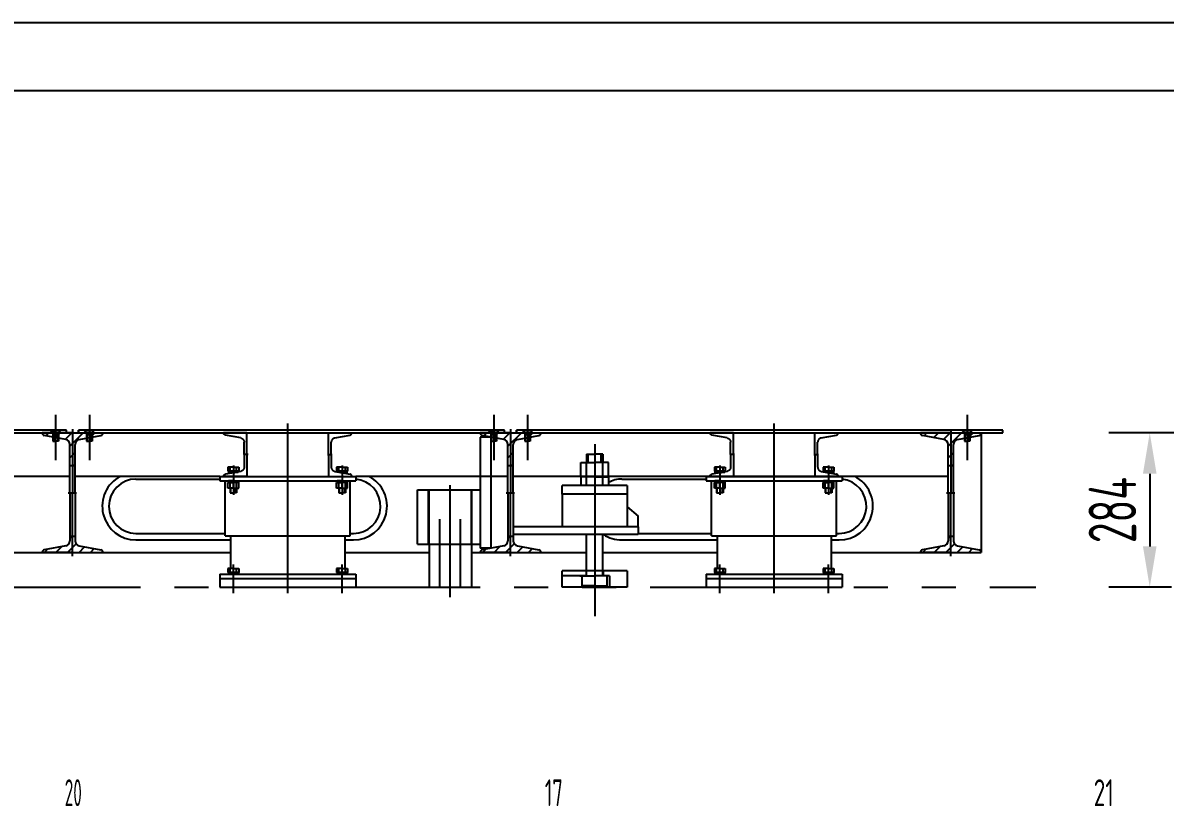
# Model space of a CAD drawing. Header units: millimetres. Extents: x 0 to 10500, y -288 to 7425.
# Drawn here: x 4321 to 6423, y 5983 to 7425 of the extents above; entities that cross this region are included whole.
import ezdxf
from ezdxf.enums import TextEntityAlignment as Align

# ---------------------------------------------------------------- set-up
doc = ezdxf.new("R2010")
doc.units = ezdxf.units.MM
doc.header["$LTSCALE"] = 250
for name, pattern in [('F', [0.75, 0.5, -0.25]), ('G', [2, 1.25, -0.25, 0.25, -0.25]), ('K', [2.5, 1.25, -0.25, 0.25, -0.25, 0.25, -0.25])]:
    doc.linetypes.add(name, pattern=pattern)
for name, color, linetype in [('01', 7, 'Continuous'), ('02', 1, 'Continuous'), ('04', 2, 'F'), ('05', 142, 'G'), ('07', 6, 'K'), ('08', 1, 'Continuous'), ('11', 3, 'Continuous')]:
    doc.layers.add(name, color=color, linetype=linetype)
doc.styles.get("Standard").update_dxf_attribs({"font": 'isocp', "width": 0.707, "bigfont": 'intecad.shx'})
doc.dimstyles.new('INTE', dxfattribs={"dimscale": 25, "dimtxt": 3.5, "dimasz": 3, "dimexe": 3, "dimexo": 0, "dimgap": 1, "dimtad": 1, "dimdsep": 46, "dimtxsty": 'Standard', "dimcen": 0, "dimclrd": 1, "dimclre": 1, "dimclrt": 3, "dimaunit": 1, "dimadec": 0, "dimazin": 0, "dimtfac": 1, "dimtmove": 0, "dimatfit": 0, "dimfxl": 1, "dimarcsym": 0})

# ---------------------------------------------------------------- blocks, each defined once
blk = doc.blocks.new('*U125')
at = {"layer": '01'}
for p, q in [((0, 110), (-56, 110)), ((-12.5, 97.8), (-52.1, 105.3)), ((0, 110), (56, 110)), ((12.5, 97.8), (52.1, 105.3)), ((-4.8, 0), (-4.8, 88.5)), ((4.8, 0), (4.8, 88.5)), ((-4.8, 0), (-4.8, -88.5)), ((4.8, 0), (4.8, -88.5)), ((-12.5, -97.8), (-52.1, -105.3)), ((12.5, -97.8), (52.1, -105.3)), ((0, -110), (-56, -110)), ((0, -110), (56, -110))]:
    blk.add_line(p, q, dxfattribs=at)
for centre, radius, start, end in [((-51.2, 110), 4.8, 180, 259.2944), ((51.2, 110), 4.8, 280.7056, 360), ((-14.3, 88.5), 9.5, 0, 79.2944), ((14.3, 88.5), 9.5, 100.7056, 180), ((-14.3, -88.5), 9.5, 280.7056, 0), ((14.3, -88.5), 9.5, 180, 259.2944), ((-51.2, -110), 4.8, 100.7056, 180), ((51.2, -110), 4.8, 0, 79.2944)]:
    blk.add_arc(centre, radius, start, end, dxfattribs=at)
at = {"layer": '05'}
for p, q in [((0, 116.9), (0, 0)), ((-7.9, 0), (7.2, 0)), ((0, -116.9), (0, 0))]:
    blk.add_line(p, q, dxfattribs=at)
blk = doc.blocks.new('*U129')
at = {"layer": '01'}
for p, q in [((0, 110), (-56, 110)), ((-12.5, 97.8), (-52.1, 105.3)), ((0, 110), (56, 110)), ((12.5, 97.8), (52.1, 105.3)), ((-4.8, 0), (-4.8, 88.5)), ((4.8, 0), (4.8, 88.5)), ((-4.8, 0), (-4.8, -88.5)), ((4.8, 0), (4.8, -88.5)), ((-12.5, -97.8), (-52.1, -105.3)), ((12.5, -97.8), (52.1, -105.3)), ((0, -110), (-56, -110)), ((0, -110), (56, -110))]:
    blk.add_line(p, q, dxfattribs=at)
for centre, radius, start, end in [((-51.2, 110), 4.8, 180, 259.2944), ((51.2, 110), 4.8, 280.7056, 360), ((-14.3, 88.5), 9.5, 0, 79.2944), ((14.3, 88.5), 9.5, 100.7056, 180), ((-14.3, -88.5), 9.5, 280.7056, 0), ((14.3, -88.5), 9.5, 180, 259.2944), ((-51.2, -110), 4.8, 100.7056, 180), ((51.2, -110), 4.8, 0, 79.2944)]:
    blk.add_arc(centre, radius, start, end, dxfattribs=at)
at = {"layer": '05'}
for p, q in [((0, 116.9), (0, 0)), ((-7.9, 0), (7.2, 0)), ((0, -116.9), (0, 0))]:
    blk.add_line(p, q, dxfattribs=at)
blk = doc.blocks.new('*U130')
at = {"layer": '01'}
for p, q in [((0, 110), (-56, 110)), ((-12.5, 97.8), (-52.1, 105.3)), ((0, 110), (56, 110)), ((12.5, 97.8), (52.1, 105.3)), ((-4.8, 0), (-4.8, 88.5)), ((4.8, 0), (4.8, 88.5)), ((-4.8, 0), (-4.8, -88.5)), ((4.8, 0), (4.8, -88.5)), ((-12.5, -97.8), (-52.1, -105.3)), ((12.5, -97.8), (52.1, -105.3)), ((0, -110), (-56, -110)), ((0, -110), (56, -110))]:
    blk.add_line(p, q, dxfattribs=at)
for centre, radius, start, end in [((-51.2, 110), 4.8, 180, 259.2944), ((51.2, 110), 4.8, 280.7056, 360), ((-14.3, 88.5), 9.5, 0, 79.2944), ((14.3, 88.5), 9.5, 100.7056, 180), ((-14.3, -88.5), 9.5, 280.7056, 0), ((14.3, -88.5), 9.5, 180, 259.2944), ((-51.2, -110), 4.8, 100.7056, 180), ((51.2, -110), 4.8, 0, 79.2944)]:
    blk.add_arc(centre, radius, start, end, dxfattribs=at)
at = {"layer": '05'}
for p, q in [((0, 116.9), (0, 0)), ((-7.9, 0), (7.2, 0)), ((0, -116.9), (0, 0))]:
    blk.add_line(p, q, dxfattribs=at)
blk = doc.blocks.new('*D138')
at = {"layer": '08', "color": 1, "lineweight": -2}
for p, q in [((6526.3, 6670.2), (6319.6, 6670.2)), ((6394.6, 6595.2), (6394.6, 6461.2)), ((6434.8, 6386.2), (6319.6, 6386.2))]:
    blk.add_line(p, q, dxfattribs=at)
at = {"layer": '08', "color": 1}
for points in [[(6382.1, 6595.2), (6407.1, 6595.2), (6394.6, 6670.2)], [(6382.1, 6461.2), (6407.1, 6461.2), (6394.6, 6386.2)]]:
    blk.add_solid(points, dxfattribs=at)
at = {"layer": 'Defpoints', "color": 0}
for p in [(6526.3, 6670.2), (6394.6, 6386.2), (6434.8, 6386.2)]:
    blk.add_point(p, dxfattribs=at)
at = {"layer": '08', "color": 3, "insert": (6325.9, 6528.2), "char_height": 87.5, "attachment_point": 5, "rotation": 90}
blk.add_mtext('284', dxfattribs=at)
blk = doc.blocks.new('*U115')
at = {"layer": '01'}
for p, q in [((-9.2, 3.1), (-9.2, 0)), ((0, 3.1), (-9.2, 3.1)), ((-9.2, 0), (0, 0)), ((0, 0), (-1.8, 3.1)), ((0, 3.1), (1.8, 0)), ((0, 3.1), (9.2, 3.1)), ((9.2, 0), (0, 0)), ((9.2, 3.1), (9.2, 0))]:
    blk.add_line(p, q, dxfattribs=at)
at = {"layer": '05'}
blk.add_line((0, 5.2), (0, -2.1), dxfattribs=at)
blk = doc.blocks.new('M')
at = {"layer": '04', "color": 2, "linetype": 'F'}
for p, q in [((5590.6, 9487.6), (5633.6, 9487.6)), ((5590.6, 9447.6), (5590.6, 9487.6)), ((5602.1, 9478.3), (5630.3, 9483.6)), ((5595.6, 9447.6), (5595.6, 9470.4)), ((5590.6, 9447.6), (5590.6, 9407.6)), ((5595.6, 9447.6), (5595.6, 9424.7)), ((5602.1, 9416.8), (5630.3, 9411.5)), ((5590.6, 9407.6), (5633.6, 9407.6))]:
    blk.add_line(p, q, dxfattribs=at)
for centre, radius, start, end in [((5629.6, 9487.6), 4, 280.7056, 0), ((5603.6, 9470.4), 8, 100.7056, 180), ((5603.6, 9424.7), 8, 180, 259.2944), ((5629.6, 9407.6), 4, 0, 79.2944)]:
    blk.add_arc(centre, radius, start, end, dxfattribs=at)
at = {"layer": '05', "color": 4, "linetype": 'G'}
blk.add_line((5588.5, 9447.6), (5597.2, 9447.6), dxfattribs=at)
blk = doc.blocks.new('*U166')
at = {"layer": '01'}
blk.add_lwpolyline([(415, 292), (25, 292)], dxfattribs=at)
at = {"layer": '02'}
blk.add_lwpolyline([(420, 297), (0, 297)], dxfattribs=at)

msp = doc.modelspace()

# ---------------------------------------------------------------- hatches: boundary and pattern name
at = {"layer": '02', "linetype": 'Continuous'}
h = msp.add_hatch(dxfattribs=at)
h.set_pattern_fill('_USER', color=1, scale=15, angle=45, style=0, pattern_type=0)
h.set_pattern_definition([(45, (3705.81, -2817.34), (-10.606602, 10.606602), [])])
edge = h.paths.add_edge_path()
edge.add_line((4407.757, 6480.233), (4417.257, 6480.233))
edge.add_line((4417.257, 6480.233), (4417.257, 6471.772))
edge.add_arc((4426.757, 6471.772), 9.5, 180, 259.294362)
edge.add_line((4424.993, 6462.437), (4464.599, 6454.95))
edge.add_arc((4463.707, 6450.233), 4.8, 0, 79.294362, ccw=False)
edge.add_line((4468.507, 6450.233), (4412.507, 6450.233))
edge.add_line((4412.507, 6450.233), (4356.507, 6450.233))
edge.add_arc((4361.307, 6450.233), 4.8, 100.705638, 180, ccw=False)
edge.add_line((4360.416, 6454.95), (4400.022, 6462.437))
edge.add_arc((4398.257, 6471.772), 9.5, 280.705638, 360)
edge.add_line((4407.757, 6471.772), (4407.757, 6480.233))
edge = h.paths.add_edge_path()
edge.add_line((4407.757, 6610.233), (4417.257, 6610.233))
edge.add_line((4417.257, 6610.233), (4417.257, 6648.694))
edge.add_arc((4426.757, 6648.694), 9.5, 100.705638, 180, ccw=False)
edge.add_line((4424.993, 6658.029), (4464.599, 6665.517))
edge.add_arc((4463.707, 6670.233), 4.8, 280.705638, 360)
edge.add_line((4468.507, 6670.233), (4412.507, 6670.233))
edge.add_line((4412.507, 6670.233), (4356.507, 6670.233))
edge.add_arc((4361.307, 6670.233), 4.8, 180, 259.294362)
edge.add_line((4360.416, 6665.517), (4400.022, 6658.029))
edge.add_arc((4398.257, 6648.694), 9.5, 0, 79.294362, ccw=False)
edge.add_line((4407.757, 6648.694), (4407.757, 6610.233))
h = msp.add_hatch(dxfattribs=at)
h.set_pattern_fill('_USER', color=1, scale=15, angle=45, style=0, pattern_type=0)
h.set_pattern_definition([(45, (4511.81, -2817.34), (-10.606602, 10.606602), [])])
edge = h.paths.add_edge_path()
edge.add_line((5213.757, 6480.233), (5223.257, 6480.233))
edge.add_line((5223.257, 6480.233), (5223.257, 6471.772))
edge.add_arc((5232.757, 6471.772), 9.5, 180, 259.294362)
edge.add_line((5230.993, 6462.437), (5270.599, 6454.95))
edge.add_arc((5269.707, 6450.233), 4.8, 0, 79.294362, ccw=False)
edge.add_line((5274.507, 6450.233), (5218.507, 6450.233))
edge.add_line((5218.507, 6450.233), (5162.507, 6450.233))
edge.add_arc((5167.307, 6450.233), 4.8, 100.705638, 180, ccw=False)
edge.add_line((5166.416, 6454.95), (5206.022, 6462.437))
edge.add_arc((5204.257, 6471.772), 9.5, 280.705638, 360)
edge.add_line((5213.757, 6471.772), (5213.757, 6480.233))
edge = h.paths.add_edge_path()
edge.add_line((5213.757, 6610.233), (5223.257, 6610.233))
edge.add_line((5223.257, 6610.233), (5223.257, 6648.694))
edge.add_arc((5232.757, 6648.694), 9.5, 100.705638, 180, ccw=False)
edge.add_line((5230.993, 6658.029), (5270.599, 6665.517))
edge.add_arc((5269.707, 6670.233), 4.8, 280.705638, 360)
edge.add_line((5274.507, 6670.233), (5218.507, 6670.233))
edge.add_line((5218.507, 6670.233), (5162.507, 6670.233))
edge.add_arc((5167.307, 6670.233), 4.8, 180, 259.294362)
edge.add_line((5166.416, 6665.517), (5206.022, 6658.029))
edge.add_arc((5204.257, 6648.694), 9.5, 0, 79.294362, ccw=False)
edge.add_line((5213.757, 6648.694), (5213.757, 6610.233))
h = msp.add_hatch(dxfattribs=at)
h.set_pattern_fill('_USER', color=1, scale=15, angle=45, style=0, pattern_type=0)
h.set_pattern_definition([(45, (5321.81, -2817.34), (-10.606602, 10.606602), [])])
edge = h.paths.add_edge_path()
edge.add_line((6023.757, 6480.233), (6033.257, 6480.233))
edge.add_line((6033.257, 6480.233), (6033.257, 6471.772))
edge.add_arc((6042.757, 6471.772), 9.5, 180, 259.294362)
edge.add_line((6040.993, 6462.437), (6080.599, 6454.95))
edge.add_arc((6079.707, 6450.233), 4.8, 0, 79.294362, ccw=False)
edge.add_line((6084.507, 6450.233), (6028.507, 6450.233))
edge.add_line((6028.507, 6450.233), (5972.507, 6450.233))
edge.add_arc((5977.307, 6450.233), 4.8, 100.705638, 180, ccw=False)
edge.add_line((5976.416, 6454.95), (6016.022, 6462.437))
edge.add_arc((6014.257, 6471.772), 9.5, 280.705638, 360)
edge.add_line((6023.757, 6471.772), (6023.757, 6480.233))
edge = h.paths.add_edge_path()
edge.add_line((6023.757, 6610.233), (6033.257, 6610.233))
edge.add_line((6033.257, 6610.233), (6033.257, 6648.694))
edge.add_arc((6042.757, 6648.694), 9.5, 100.705638, 180, ccw=False)
edge.add_line((6040.993, 6658.029), (6080.599, 6665.517))
edge.add_arc((6079.707, 6670.233), 4.8, 280.705638, 360)
edge.add_line((6084.507, 6670.233), (6028.507, 6670.233))
edge.add_line((6028.507, 6670.233), (5972.507, 6670.233))
edge.add_arc((5977.307, 6670.233), 4.8, 180, 259.294362)
edge.add_line((5976.416, 6665.517), (6016.022, 6658.029))
edge.add_arc((6014.257, 6648.694), 9.5, 0, 79.294362, ccw=False)
edge.add_line((6023.757, 6648.694), (6023.757, 6610.233))

# ---------------------------------------------------------------- linework, layer by layer
for p, q in [((4693.507, 6480.518), (4693.507, 6582.233)), ((4923.507, 6480.518), (4923.507, 6582.233)), ((5588.507, 6480.518), (5588.507, 6582.233)), ((5818.507, 6480.518), (5818.507, 6582.233))]:
    msp.add_line(p, q)
at = {"layer": '01', "color": 7, "linetype": 'Continuous'}
for p, q in [((1251.081, 6670.233), (6124.507, 6670.233)), ((4683.507, 6590.233), (4933.507, 6590.233)), ((4683.507, 6590.233), (4683.507, 6582.233)), ((4683.507, 6590.233), (4683.507, 6582.233)), ((4683.507, 6582.233), (4933.507, 6582.233)), ((4933.507, 6590.233), (4933.507, 6582.233)), ((4933.507, 6590.233), (4933.507, 6582.233)), ((5373.257, 6589.318), (5347.832, 6589.318)), ((5347.832, 6589.318), (5347.832, 6573.233)), ((5373.257, 6589.318), (5398.682, 6589.318)), ((5398.682, 6589.318), (5398.682, 6573.233)), ((5578.507, 6590.233), (5828.507, 6590.233)), ((5578.507, 6590.233), (5578.507, 6582.233)), ((5578.507, 6590.233), (5578.507, 6582.233)), ((5578.507, 6582.233), (5828.507, 6582.233)), ((5828.507, 6590.233), (5828.507, 6582.233)), ((5828.507, 6590.233), (5828.507, 6582.233)), ((5047.507, 6565.233), (5162.507, 6565.233)), ((5433.257, 6573.233), (5313.257, 6573.233)), ((5313.257, 6557.233), (5313.257, 6573.233)), ((5398.682, 6573.233), (5347.832, 6573.233)), ((5433.257, 6573.233), (5433.257, 6557.233)), ((5433.257, 6557.233), (5313.257, 6557.233)), ((5313.257, 6557.233), (5313.257, 6497.233)), ((5433.257, 6557.233), (5433.257, 6497.233)), ((5331.347, 6497.233), (5223.257, 6497.233)), ((5453.257, 6497.233), (5331.347, 6497.233)), ((5453.257, 6497.233), (5453.257, 6483.233)), ((4693.507, 6480.518), (4923.507, 6480.518)), ((4703.507, 6480.518), (4703.507, 6420.833)), ((4913.507, 6480.518), (4913.507, 6420.833)), ((5453.257, 6483.233), (5223.257, 6483.233)), ((5588.507, 6480.518), (5818.507, 6480.518)), ((5598.507, 6480.518), (5598.507, 6420.833)), ((5808.507, 6480.518), (5808.507, 6420.833)), ((5047.507, 6465.233), (5162.507, 6465.233)), ((4143.511, 6450.233), (4703.507, 6450.233)), ((4913.507, 6450.233), (5068.507, 6450.233)), ((5146.507, 6450.233), (5358.257, 6450.233)), ((5388.257, 6450.233), (5598.507, 6450.233)), ((5808.507, 6450.233), (6080.507, 6450.233)), ((5433.257, 6416.233), (5313.257, 6416.233)), ((4683.507, 6410.233), (4933.507, 6410.233)), ((4683.507, 6410.233), (4683.507, 6402.233)), ((4683.507, 6402.233), (4933.507, 6402.233)), ((4683.507, 6402.233), (4683.507, 6386.233)), ((4933.507, 6410.233), (4933.507, 6402.233)), ((4933.507, 6402.233), (4933.507, 6386.233)), ((5578.507, 6410.233), (5828.507, 6410.233)), ((5578.507, 6410.233), (5578.507, 6402.233)), ((5578.507, 6402.233), (5828.507, 6402.233)), ((5578.507, 6402.233), (5578.507, 6386.233)), ((5828.507, 6410.233), (5828.507, 6402.233)), ((5828.507, 6402.233), (5828.507, 6386.233)), ((4683.507, 6386.233), (4933.507, 6386.233)), ((5433.257, 6386.233), (5313.257, 6386.233)), ((5578.507, 6386.233), (5828.507, 6386.233))]:
    msp.add_line(p, q, dxfattribs=at)
at = {"layer": '01'}
for p, q in [((3617.507, 6670.233), (4386.507, 6670.233)), ((4401.507, 6675.233), (3639.507, 6675.233)), ((4401.507, 6670.233), (4401.507, 6675.233)), ((4401.507, 6670.233), (5192.507, 6670.233)), ((5207.507, 6675.233), (4423.507, 6675.233)), ((4423.507, 6670.233), (4423.507, 6675.233)), ((4423.507, 6675.233), (4423.507, 6670.233)), ((4423.507, 6670.233), (4423.507, 6675.233)), ((5207.507, 6670.233), (5207.507, 6675.233)), ((5207.507, 6670.233), (6098.507, 6670.233)), ((6124.507, 6675.233), (5229.507, 6675.233)), ((5229.507, 6675.233), (5229.507, 6670.233)), ((5229.507, 6670.233), (5229.507, 6675.233)), ((6084.507, 6670.233), (6084.507, 6450.233)), ((6124.507, 6670.233), (6124.507, 6675.233)), ((4407.757, 6610.233), (4417.257, 6610.233)), ((5213.757, 6610.233), (5223.257, 6610.233)), ((6023.757, 6610.233), (6033.257, 6610.233)), ((4407.757, 6590.233), (3633.257, 6590.233)), ((4683.507, 6590.233), (4417.257, 6590.233)), ((4529.257, 6585.233), (4683.507, 6585.233)), ((4698.492, 6579.133), (4708.507, 6579.133)), ((4698.492, 6568.333), (4698.492, 6579.133)), ((4708.507, 6582.233), (4699.307, 6582.233)), ((4699.307, 6582.233), (4699.307, 6579.133)), ((4699.307, 6579.133), (4708.507, 6579.133)), ((4702.507, 6568.333), (4702.507, 6579.133)), ((4708.507, 6579.133), (4706.718, 6582.233)), ((4708.507, 6582.233), (4717.707, 6582.233)), ((4708.507, 6582.233), (4710.297, 6579.133)), ((4717.707, 6579.133), (4708.507, 6579.133)), ((4718.522, 6579.133), (4708.507, 6579.133)), ((4714.507, 6568.333), (4714.507, 6579.133)), ((4717.707, 6582.233), (4717.707, 6579.133)), ((4718.522, 6568.333), (4718.522, 6579.133)), ((4898.492, 6579.133), (4908.507, 6579.133)), ((4898.492, 6568.333), (4898.492, 6579.133)), ((4899.307, 6582.233), (4899.307, 6579.133)), ((4908.507, 6582.233), (4899.307, 6582.233)), ((4899.307, 6579.133), (4908.507, 6579.133)), ((4902.507, 6568.333), (4902.507, 6579.133)), ((4908.507, 6582.233), (4906.718, 6579.133)), ((4908.507, 6579.133), (4910.297, 6582.233)), ((4908.507, 6582.233), (4917.707, 6582.233)), ((4918.522, 6579.133), (4908.507, 6579.133)), ((4917.707, 6579.133), (4908.507, 6579.133)), ((4914.507, 6568.333), (4914.507, 6579.133)), ((4917.707, 6582.233), (4917.707, 6579.133)), ((4918.522, 6568.333), (4918.522, 6579.133)), ((5213.757, 6590.233), (4933.507, 6590.233)), ((5162.507, 6590.233), (5162.507, 6457.992)), ((5182.507, 6590.233), (5182.507, 6457.992)), ((6023.757, 6590.233), (5223.257, 6590.233)), ((5358.257, 6573.233), (5358.257, 6589.318)), ((5388.257, 6573.233), (5388.257, 6589.318)), ((5423.257, 6585.233), (5578.507, 6585.233)), ((5593.492, 6579.133), (5603.507, 6579.133)), ((5593.492, 6568.333), (5593.492, 6579.133)), ((5603.507, 6582.233), (5594.307, 6582.233)), ((5594.307, 6582.233), (5594.307, 6579.133)), ((5594.307, 6579.133), (5603.507, 6579.133)), ((5597.507, 6568.333), (5597.507, 6579.133)), ((5603.507, 6579.133), (5601.718, 6582.233)), ((5603.507, 6582.233), (5612.707, 6582.233)), ((5603.507, 6582.233), (5605.297, 6579.133)), ((5612.707, 6579.133), (5603.507, 6579.133)), ((5613.522, 6579.133), (5603.507, 6579.133)), ((5609.507, 6568.333), (5609.507, 6579.133)), ((5612.707, 6582.233), (5612.707, 6579.133)), ((5613.522, 6568.333), (5613.522, 6579.133)), ((5793.492, 6579.133), (5803.507, 6579.133)), ((5793.492, 6568.333), (5793.492, 6579.133)), ((5794.307, 6582.233), (5794.307, 6579.133)), ((5803.507, 6582.233), (5794.307, 6582.233)), ((5794.307, 6579.133), (5803.507, 6579.133)), ((5797.507, 6568.333), (5797.507, 6579.133)), ((5803.507, 6582.233), (5801.718, 6579.133)), ((5803.507, 6579.133), (5805.297, 6582.233)), ((5803.507, 6582.233), (5812.707, 6582.233)), ((5813.522, 6579.133), (5803.507, 6579.133)), ((5812.707, 6579.133), (5803.507, 6579.133)), ((5809.507, 6568.333), (5809.507, 6579.133)), ((5812.707, 6582.233), (5812.707, 6579.133)), ((5813.522, 6568.333), (5813.522, 6579.133)), ((4708.507, 6568.333), (4698.492, 6568.333)), ((4702.507, 6568.333), (4702.507, 6559.851)), ((4702.507, 6559.851), (4708.507, 6559.851)), ((4708.507, 6568.333), (4718.522, 6568.333)), ((4714.507, 6559.851), (4708.507, 6559.851)), ((4714.507, 6568.333), (4714.507, 6559.851)), ((4908.507, 6568.333), (4898.492, 6568.333)), ((4902.507, 6568.333), (4902.507, 6559.851)), ((4902.507, 6559.851), (4908.507, 6559.851)), ((4908.507, 6568.333), (4918.522, 6568.333)), ((4914.507, 6559.851), (4908.507, 6559.851)), ((4914.507, 6568.333), (4914.507, 6559.851)), ((5047.507, 6465.233), (5047.507, 6565.233)), ((5603.507, 6568.333), (5593.492, 6568.333)), ((5597.507, 6568.333), (5597.507, 6559.851)), ((5597.507, 6559.851), (5603.507, 6559.851)), ((5603.507, 6568.333), (5613.522, 6568.333)), ((5609.507, 6559.851), (5603.507, 6559.851)), ((5609.507, 6568.333), (5609.507, 6559.851)), ((5803.507, 6568.333), (5793.492, 6568.333)), ((5797.507, 6568.333), (5797.507, 6559.851)), ((5797.507, 6559.851), (5803.507, 6559.851)), ((5803.507, 6568.333), (5813.522, 6568.333)), ((5809.507, 6559.851), (5803.507, 6559.851)), ((5809.507, 6568.333), (5809.507, 6559.851)), ((5433.257, 6534.352), (5453.257, 6517.233)), ((5453.257, 6497.233), (5453.257, 6517.233)), ((4407.757, 6480.233), (4407.757, 6471.772)), ((4407.757, 6480.233), (4417.257, 6480.233)), ((4417.257, 6480.233), (4417.257, 6471.772)), ((4529.257, 6485.233), (4693.507, 6485.233)), ((4923.507, 6485.233), (4929.257, 6485.233)), ((5213.757, 6480.233), (5213.757, 6471.772)), ((5213.757, 6480.233), (5223.257, 6480.233)), ((5223.257, 6480.233), (5223.257, 6471.772)), ((5358.257, 6416.233), (5358.257, 6483.233)), ((5388.257, 6416.233), (5388.257, 6483.233)), ((5453.257, 6485.233), (5588.507, 6485.233)), ((5818.507, 6485.233), (5823.257, 6485.233)), ((6023.757, 6480.233), (6023.757, 6471.772)), ((6023.757, 6480.233), (6033.257, 6480.233)), ((6033.257, 6480.233), (6033.257, 6471.772)), ((4529.257, 6473.233), (4703.507, 6473.233)), ((4913.507, 6473.233), (4929.257, 6473.233)), ((5068.507, 6465.233), (5068.507, 6386.233)), ((5146.507, 6465.233), (5146.507, 6386.233)), ((5182.507, 6457.992), (5162.507, 6457.992)), ((5423.257, 6473.233), (5598.507, 6473.233)), ((5808.507, 6473.233), (5823.257, 6473.233)), ((4708.507, 6420.833), (4698.492, 6420.833)), ((4698.492, 6420.833), (4698.492, 6413.333)), ((4698.492, 6413.333), (4708.507, 6413.333)), ((4702.507, 6413.333), (4702.507, 6420.833)), ((4708.507, 6420.833), (4718.522, 6420.833)), ((4718.522, 6413.333), (4708.507, 6413.333)), ((4714.507, 6413.333), (4714.507, 6420.833)), ((4718.522, 6420.833), (4718.522, 6413.333)), ((4898.492, 6420.833), (4898.492, 6413.333)), ((4908.507, 6420.833), (4898.492, 6420.833)), ((4898.492, 6413.333), (4908.507, 6413.333)), ((4902.507, 6413.333), (4902.507, 6420.833)), ((4908.507, 6420.833), (4918.522, 6420.833)), ((4918.522, 6413.333), (4908.507, 6413.333)), ((4914.507, 6413.333), (4914.507, 6420.833)), ((4918.522, 6420.833), (4918.522, 6413.333)), ((5313.257, 6386.233), (5313.257, 6416.233)), ((5433.257, 6416.233), (5433.257, 6386.233)), ((5603.507, 6420.833), (5593.492, 6420.833)), ((5593.492, 6420.833), (5593.492, 6413.333)), ((5593.492, 6413.333), (5603.507, 6413.333)), ((5597.507, 6413.333), (5597.507, 6420.833)), ((5603.507, 6420.833), (5613.522, 6420.833)), ((5613.522, 6413.333), (5603.507, 6413.333)), ((5609.507, 6413.333), (5609.507, 6420.833)), ((5613.522, 6420.833), (5613.522, 6413.333)), ((5793.492, 6420.833), (5793.492, 6413.333)), ((5803.507, 6420.833), (5793.492, 6420.833)), ((5793.492, 6413.333), (5803.507, 6413.333)), ((5797.507, 6413.333), (5797.507, 6420.833)), ((5803.507, 6420.833), (5813.522, 6420.833)), ((5813.522, 6413.333), (5803.507, 6413.333)), ((5809.507, 6413.333), (5809.507, 6420.833)), ((5813.522, 6420.833), (5813.522, 6413.333)), ((5068.507, 6386.233), (5146.507, 6386.233))]:
    msp.add_line(p, q, dxfattribs=at)
for centre, radius, start, end in [((4529.257, 6535.233), 62, 117.489334, 270), ((4529.257, 6535.233), 50, 90, 270), ((4929.257, 6535.233), 62, 270, 62.510666), ((4929.257, 6535.233), 50, 270, 85.123975), ((5423.257, 6535.233), 50, 90, 119.439991), ((5823.257, 6535.233), 62, 270, 62.510666), ((5823.257, 6535.233), 50, 270, 83.972833), ((5423.257, 6535.233), 62, 237.004115, 270)]:
    msp.add_arc(centre, radius, start, end, dxfattribs=at)
at = {"layer": '02'}
for p, q in [((4703.707, 6559.851), (4703.707, 6568.333)), ((4713.307, 6559.851), (4713.307, 6568.333)), ((4903.707, 6559.851), (4903.707, 6568.333)), ((4913.307, 6559.851), (4913.307, 6568.333)), ((5598.707, 6559.851), (5598.707, 6568.333)), ((5608.307, 6559.851), (5608.307, 6568.333)), ((5798.707, 6559.851), (5798.707, 6568.333)), ((5808.307, 6559.851), (5808.307, 6568.333))]:
    msp.add_line(p, q, dxfattribs=at)
at = {"layer": '04', "color": 2, "linetype": 'F'}
for p, q in [((4380.257, 6675.233), (4372.357, 6675.233)), ((4372.357, 6675.233), (4372.357, 6674.383)), ((4372.357, 6674.383), (4380.257, 6674.383)), ((4372.357, 6674.383), (4376.507, 6670.233)), ((4376.507, 6670.233), (4376.507, 6655.233)), ((4376.507, 6670.233), (4381.507, 6670.233)), ((4376.507, 6667.233), (4381.507, 6667.233)), ((4377.507, 6667.233), (4377.507, 6655.233)), ((4380.257, 6675.233), (4380.257, 6673.233)), ((4380.257, 6673.233), (4381.507, 6673.233)), ((4382.757, 6673.233), (4381.507, 6673.233)), ((4386.507, 6670.233), (4381.507, 6670.233)), ((4386.507, 6667.233), (4381.507, 6667.233)), ((4382.757, 6675.233), (4382.757, 6673.233)), ((4382.757, 6675.233), (4390.657, 6675.233)), ((4390.657, 6674.383), (4382.757, 6674.383)), ((4385.507, 6667.233), (4385.507, 6655.233)), ((4390.657, 6674.383), (4386.507, 6670.233)), ((4386.507, 6670.233), (4386.507, 6655.233)), ((4390.657, 6675.233), (4390.657, 6674.383)), ((4442.257, 6675.233), (4434.357, 6675.233)), ((4434.357, 6675.233), (4434.357, 6674.383)), ((4434.357, 6674.383), (4442.257, 6674.383)), ((4434.357, 6674.383), (4438.507, 6670.233)), ((4438.507, 6670.233), (4438.507, 6655.233)), ((4438.507, 6670.233), (4443.507, 6670.233)), ((4438.507, 6667.233), (4443.507, 6667.233)), ((4439.507, 6667.233), (4439.507, 6655.233)), ((4442.257, 6675.233), (4442.257, 6673.233)), ((4442.257, 6673.233), (4443.507, 6673.233)), ((4444.757, 6673.233), (4443.507, 6673.233)), ((4448.507, 6670.233), (4443.507, 6670.233)), ((4448.507, 6667.233), (4443.507, 6667.233)), ((4444.757, 6675.233), (4444.757, 6673.233)), ((4444.757, 6675.233), (4452.657, 6675.233)), ((4452.657, 6674.383), (4444.757, 6674.383)), ((4447.507, 6667.233), (4447.507, 6655.233)), ((4452.657, 6674.383), (4448.507, 6670.233)), ((4448.507, 6670.233), (4448.507, 6655.233)), ((4452.657, 6675.233), (4452.657, 6674.383)), ((5186.257, 6675.233), (5178.357, 6675.233)), ((5178.357, 6675.233), (5178.357, 6674.383)), ((5178.357, 6674.383), (5186.257, 6674.383)), ((5178.357, 6674.383), (5182.507, 6670.233)), ((5182.507, 6670.233), (5182.507, 6655.233)), ((5182.507, 6670.233), (5187.507, 6670.233)), ((5182.507, 6667.233), (5187.507, 6667.233)), ((5183.507, 6667.233), (5183.507, 6655.233)), ((5186.257, 6675.233), (5186.257, 6673.233)), ((5186.257, 6673.233), (5187.507, 6673.233)), ((5188.757, 6673.233), (5187.507, 6673.233)), ((5192.507, 6670.233), (5187.507, 6670.233)), ((5192.507, 6667.233), (5187.507, 6667.233)), ((5188.757, 6675.233), (5188.757, 6673.233)), ((5188.757, 6675.233), (5196.657, 6675.233)), ((5196.657, 6674.383), (5188.757, 6674.383)), ((5191.507, 6667.233), (5191.507, 6655.233)), ((5196.657, 6674.383), (5192.507, 6670.233)), ((5192.507, 6670.233), (5192.507, 6655.233)), ((5196.657, 6675.233), (5196.657, 6674.383)), ((5248.257, 6675.233), (5240.357, 6675.233)), ((5240.357, 6675.233), (5240.357, 6674.383)), ((5240.357, 6674.383), (5248.257, 6674.383)), ((5240.357, 6674.383), (5244.507, 6670.233)), ((5244.507, 6670.233), (5244.507, 6655.233)), ((5244.507, 6670.233), (5249.507, 6670.233)), ((5244.507, 6667.233), (5249.507, 6667.233)), ((5245.507, 6667.233), (5245.507, 6655.233)), ((5248.257, 6675.233), (5248.257, 6673.233)), ((5248.257, 6673.233), (5249.507, 6673.233)), ((5250.757, 6673.233), (5249.507, 6673.233)), ((5254.507, 6670.233), (5249.507, 6670.233)), ((5254.507, 6667.233), (5249.507, 6667.233)), ((5250.757, 6675.233), (5250.757, 6673.233)), ((5250.757, 6675.233), (5258.657, 6675.233)), ((5258.657, 6674.383), (5250.757, 6674.383)), ((5253.507, 6667.233), (5253.507, 6655.233)), ((5258.657, 6674.383), (5254.507, 6670.233)), ((5254.507, 6670.233), (5254.507, 6655.233)), ((5258.657, 6675.233), (5258.657, 6674.383)), ((6049.357, 6675.233), (6049.357, 6674.383)), ((6057.257, 6675.233), (6049.357, 6675.233)), ((6049.357, 6674.383), (6057.257, 6674.383)), ((6049.357, 6674.383), (6053.507, 6670.233)), ((6053.507, 6670.233), (6053.507, 6655.233)), ((6053.507, 6670.233), (6058.507, 6670.233)), ((6053.507, 6667.233), (6058.507, 6667.233)), ((6054.507, 6667.233), (6054.507, 6655.233)), ((6057.257, 6675.233), (6057.257, 6673.233)), ((6057.257, 6673.233), (6058.507, 6673.233)), ((6059.757, 6673.233), (6058.507, 6673.233)), ((6063.507, 6670.233), (6058.507, 6670.233)), ((6063.507, 6667.233), (6058.507, 6667.233)), ((6059.757, 6675.233), (6067.657, 6675.233)), ((6059.757, 6675.233), (6059.757, 6673.233)), ((6067.657, 6674.383), (6059.757, 6674.383)), ((6062.507, 6667.233), (6062.507, 6655.233)), ((6067.657, 6674.383), (6063.507, 6670.233)), ((6063.507, 6670.233), (6063.507, 6655.233)), ((6067.657, 6675.233), (6067.657, 6674.383)), ((4376.507, 6655.233), (4381.507, 6655.233)), ((4386.507, 6655.233), (4381.507, 6655.233)), ((4438.507, 6655.233), (4443.507, 6655.233)), ((4448.507, 6655.233), (4443.507, 6655.233)), ((5162.507, 6662.475), (5162.507, 6590.233)), ((5182.507, 6662.475), (5162.507, 6662.475)), ((5182.507, 6662.475), (5182.507, 6590.233)), ((5182.507, 6655.233), (5187.507, 6655.233)), ((5192.507, 6655.233), (5187.507, 6655.233)), ((5244.507, 6655.233), (5249.507, 6655.233)), ((5254.507, 6655.233), (5249.507, 6655.233)), ((6053.507, 6655.233), (6058.507, 6655.233)), ((6063.507, 6655.233), (6058.507, 6655.233)), ((5358.257, 6631.233), (5373.257, 6631.233)), ((5358.257, 6631.233), (5358.257, 6615.718)), ((5361.257, 6615.718), (5361.257, 6631.233)), ((5388.257, 6631.233), (5373.257, 6631.233)), ((5385.257, 6615.718), (5385.257, 6631.233)), ((5388.257, 6631.233), (5388.257, 6615.718)), ((4708.507, 6607.351), (4698.492, 6607.351)), ((4698.492, 6607.351), (4698.492, 6599.851)), ((4698.492, 6599.851), (4708.507, 6599.851)), ((4708.507, 6599.851), (4699.507, 6599.851)), ((4699.507, 6599.851), (4699.507, 6596.051)), ((4702.507, 6599.851), (4702.507, 6607.351)), ((4708.507, 6607.351), (4718.522, 6607.351)), ((4718.522, 6599.851), (4708.507, 6599.851)), ((4708.507, 6599.851), (4717.507, 6599.851)), ((4714.507, 6599.851), (4714.507, 6607.351)), ((4717.507, 6599.851), (4717.507, 6597.851)), ((4718.522, 6607.351), (4718.522, 6599.851)), ((4908.507, 6607.351), (4898.492, 6607.351)), ((4898.492, 6607.351), (4898.492, 6599.851)), ((4898.492, 6599.851), (4908.507, 6599.851)), ((4908.507, 6599.851), (4899.507, 6599.851)), ((4899.507, 6599.851), (4899.507, 6597.851)), ((4902.507, 6599.851), (4902.507, 6607.351)), ((4908.507, 6607.351), (4918.522, 6607.351)), ((4908.507, 6599.851), (4917.507, 6599.851)), ((4918.522, 6599.851), (4908.507, 6599.851)), ((4914.507, 6599.851), (4914.507, 6607.351)), ((4917.507, 6599.851), (4917.507, 6596.051)), ((4918.522, 6607.351), (4918.522, 6599.851)), ((5347.832, 6589.318), (5347.832, 6615.718)), ((5347.832, 6615.718), (5373.257, 6615.718)), ((5358.257, 6589.318), (5358.257, 6615.718)), ((5398.682, 6615.718), (5373.257, 6615.718)), ((5388.257, 6589.318), (5388.257, 6615.718)), ((5398.682, 6589.318), (5398.682, 6615.718)), ((5603.507, 6607.351), (5593.492, 6607.351)), ((5593.492, 6607.351), (5593.492, 6599.851)), ((5593.492, 6599.851), (5603.507, 6599.851)), ((5603.507, 6599.851), (5594.507, 6599.851)), ((5594.507, 6599.851), (5594.507, 6596.051)), ((5597.507, 6599.851), (5597.507, 6607.351)), ((5603.507, 6607.351), (5613.522, 6607.351)), ((5613.522, 6599.851), (5603.507, 6599.851)), ((5603.507, 6599.851), (5612.507, 6599.851)), ((5609.507, 6599.851), (5609.507, 6607.351)), ((5612.507, 6599.851), (5612.507, 6597.851)), ((5613.522, 6607.351), (5613.522, 6599.851)), ((5803.507, 6607.351), (5793.492, 6607.351)), ((5793.492, 6607.351), (5793.492, 6599.851)), ((5793.492, 6599.851), (5803.507, 6599.851)), ((5803.507, 6599.851), (5794.507, 6599.851)), ((5794.507, 6599.851), (5794.507, 6597.851)), ((5797.507, 6599.851), (5797.507, 6607.351)), ((5803.507, 6607.351), (5813.522, 6607.351)), ((5803.507, 6599.851), (5812.507, 6599.851)), ((5813.522, 6599.851), (5803.507, 6599.851)), ((5809.507, 6599.851), (5809.507, 6607.351)), ((5812.507, 6599.851), (5812.507, 6596.051)), ((5813.522, 6607.351), (5813.522, 6599.851)), ((4699.507, 6596.051), (4717.507, 6597.851)), ((4917.507, 6596.051), (4899.507, 6597.851)), ((5594.507, 6596.051), (5612.507, 6597.851)), ((5812.507, 6596.051), (5794.507, 6597.851)), ((5067.507, 6465.233), (5067.507, 6565.233)), ((5068.507, 6465.233), (5068.507, 6565.233)), ((5088.507, 6386.233), (5088.507, 6565.233)), ((5126.507, 6386.233), (5126.507, 6565.233)), ((5146.507, 6465.233), (5146.507, 6565.233)), ((5147.507, 6465.233), (5147.507, 6565.233)), ((5358.257, 6407.233), (5358.257, 6416.233)), ((5388.257, 6407.233), (5388.257, 6416.233)), ((5389.257, 6407.233), (5389.257, 6416.233)), ((5358.257, 6407.233), (5313.257, 6407.233)), ((5345.712, 6407.233), (5358.257, 6407.233)), ((5350.257, 6388.533), (5350.257, 6407.233)), ((5350.257, 6407.233), (5373.257, 6407.233)), ((5396.257, 6407.233), (5373.257, 6407.233)), ((5373.257, 6404.933), (5373.257, 6386.233)), ((5400.801, 6407.233), (5388.257, 6407.233)), ((5396.257, 6388.533), (5396.257, 6407.233)), ((5400.801, 6407.233), (5400.801, 6386.233)), ((5373.257, 6388.533), (5350.257, 6388.533)), ((5373.257, 6388.533), (5396.257, 6388.533))]:
    msp.add_line(p, q, dxfattribs=at)
at = {"layer": '05'}
for p, q in [((4381.507, 6703.426), (4381.507, 6619.785)), ((4443.507, 6703.426), (4443.507, 6619.785)), ((4808.507, 6375.059), (4808.507, 6690.118)), ((5187.507, 6703.426), (5187.507, 6619.785)), ((5249.507, 6703.426), (5249.507, 6619.785)), ((5703.507, 6375.059), (5703.507, 6690.118)), ((6058.507, 6703.426), (6058.507, 6619.785)), ((5373.257, 6649.233), (5373.257, 6374.408)), ((4708.507, 6610.416), (4708.507, 6556.302)), ((4908.507, 6610.416), (4908.507, 6556.302)), ((5603.507, 6610.416), (5603.507, 6556.302)), ((5803.507, 6610.416), (5803.507, 6556.302)), ((4708.507, 6584.33), (4708.507, 6577.037)), ((4708.507, 6567.281), (4708.507, 6580.185)), ((4908.507, 6584.33), (4908.507, 6577.037)), ((4908.507, 6567.281), (4908.507, 6580.185)), ((5603.507, 6584.33), (5603.507, 6577.037)), ((5603.507, 6567.281), (5603.507, 6580.185)), ((5803.507, 6584.33), (5803.507, 6577.037)), ((5803.507, 6567.281), (5803.507, 6580.185)), ((5107.507, 6367.889), (5107.507, 6573.808)), ((4708.507, 6375.225), (4708.507, 6428.189)), ((4908.507, 6375.225), (4908.507, 6428.189)), ((5603.507, 6375.225), (5603.507, 6428.189)), ((5803.507, 6375.225), (5803.507, 6428.189)), ((5373.257, 6407.765), (5373.257, 6333.136))]:
    msp.add_line(p, q, dxfattribs=at)
at = {"layer": '07'}
msp.add_line((1100.265, 6386.233), (6185.062, 6386.233), dxfattribs=at)

# ---------------------------------------------------------------- block references
at = {"layer": '01', "xscale": 25, "yscale": 25, "zscale": 25}
msp.add_blockref('*U166', (0, 0), dxfattribs=at)
at = {"layer": '01'}
for name, p in [('*U129', (4412.507, 6560.233)), ('M', (-707.059, -2817.34)), ('*U130', (5218.507, 6560.233)), ('M', (187.941, -2817.34)), ('*U125', (6028.507, 6560.233))]:
    msp.add_blockref(name, p, dxfattribs=at)
at = {"layer": '01', "xscale": -1}
for p in [(10324.074, -2817.34), (11219.074, -2817.34)]:
    msp.add_blockref('M', p, dxfattribs=at)
at = {"layer": '08'}
for p in [(4708.507, 6410.233), (5603.507, 6410.233)]:
    msp.add_blockref('*U115', p, dxfattribs=at)
at = {"layer": '08', "xscale": -1}
for p in [(4908.507, 6410.233), (5803.507, 6410.233)]:
    msp.add_blockref('*U115', p, dxfattribs=at)

# ---------------------------------------------------------------- texts
at = {"layer": '11'}
for s, width, p, p2 in [('20', 0.50872, (4398.165, 5983.238), (4429.66, 5983.238)), ('17', 0.639402, (5281.538, 5983.238), (5314.769, 5983.238)), ('21', 0.715765, (6291.361, 5983.238), (6328.561, 5983.238))]:
    msp.add_text(s, height=49.4975, dxfattribs=dict(at, width=width)).set_placement(p, p2, align=Align.FIT)

# ---------------------------------------------------------------- dimensions: what is measured, and where the dimension line sits
at = {"layer": '08'}
dim = msp.add_linear_dim(base=(6394.614, 6386.233), p1=(6526.322, 6670.233), p2=(6434.809, 6386.233), angle=90, dimstyle='INTE', dxfattribs=at)
dim.commit()
dim.dimension.update_dxf_attribs({"geometry": '*D138', "text_midpoint": (6325.856, 6528.233)})

doc.saveas('drawing.dxf')
